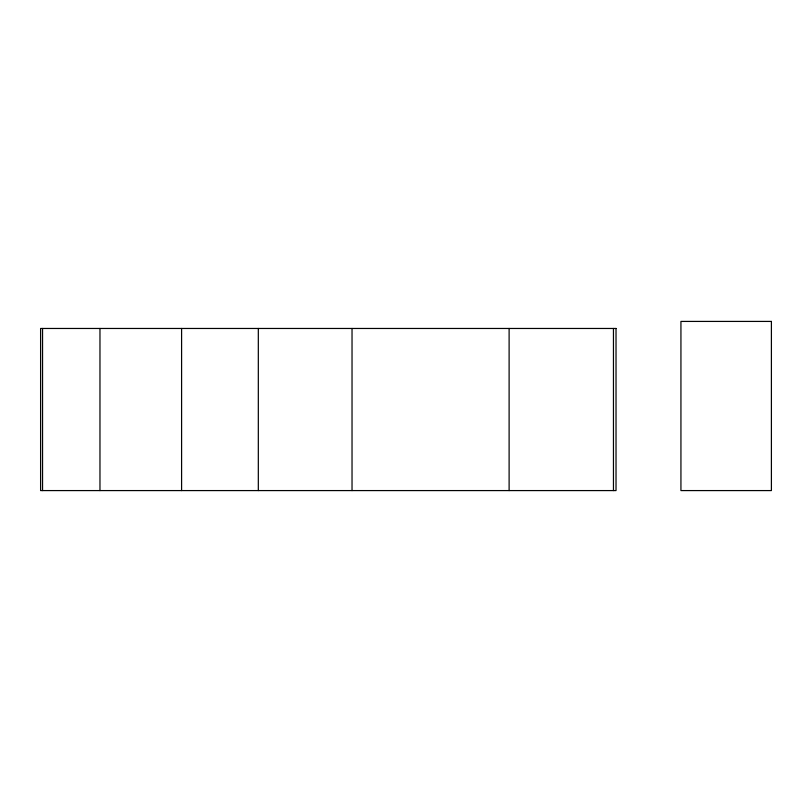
<?xml version="1.0" encoding="UTF-8"?>
<svg xmlns="http://www.w3.org/2000/svg" width="812" height="812" viewBox="0 0 812 812"><rect width="100%" height="100%" fill="white"/><g stroke="black" fill="none" stroke-linecap="round" stroke-linejoin="round"><path stroke-width="1.22" d="M613.456 328.464L613.456 490.58M509.114 328.464L509.114 490.58M352.032 328.464L352.032 490.58M258.317 328.464L258.317 490.58M181.594 328.464L181.594 490.58M99.967 328.464L99.967 490.58M42.549 328.464L42.549 490.58M771.4 321.42L680.933 321.42L680.933 490.58L771.4 490.58L771.4 321.42M616.024 328.464L40.6 328.464L40.6 490.58L616.024 490.58L616.024 328.464"/></g></svg>
